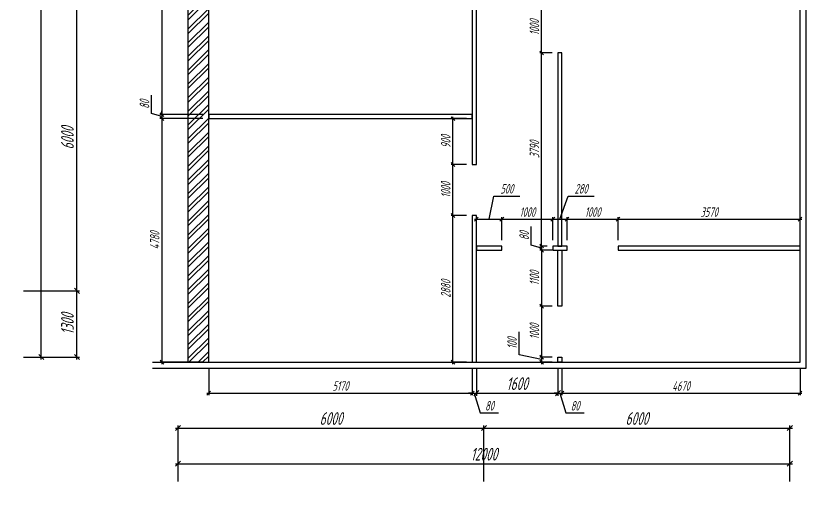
# Model space of a CAD drawing. Header units: millimetres. Extents: x -138350 to 909539, y -253833 to 111767.
# Drawn here: x 68352 to 83855, y -158754 to -149462 of the extents above; entities that cross this region are included whole.
import ezdxf

# ---------------------------------------------------------------- set-up
doc = ezdxf.new("R2010")
doc.units = ezdxf.units.MM
for name, color, linetype, lineweight in [('_Оси', 90, 'Continuous', 13), ('_Размеры', 120, 'Continuous', 13), ('_Сендвичи', 230, 'Continuous', 30), ('_Стены', 7, 'Continuous', 30), ('_Сэндвичи штрих', 7, 'Continuous', 5), ('выноска', 7, 'Continuous', 13)]:
    doc.layers.add(name, color=color, linetype=linetype, lineweight=lineweight)
doc.styles.add('СПДС_размеры', font='spdswin.shx', dxfattribs={"width": 0.8, "oblique": 15})
doc.dimstyles.new('СПДС', dxfattribs={"dimtxt": 2.5, "dimasz": 1, "dimexe": 0.5, "dimexo": 1.5, "dimtad": 1, "dimdec": 0, "dimtxsty": 'СПДС_размеры', "dimblk": 'OBLIQUE', "dimcen": 2.5, "dimdle": 0.5, "dimadec": 8, "dimazin": 0, "dimtfac": 1, "dimtdec": 0, "dimtix": 1, "dimtmove": 0, "dimatfit": 3, "dimfxl": 1, "dimarcsym": 0})

# ---------------------------------------------------------------- blocks, each defined once
blk = doc.blocks.new('_Oblique')
at = {"layer": 'выноска', "color": 0, "lineweight": -2}
blk.add_line((-0.5, -0.5), (0.5, 0.5), dxfattribs=at)
blk = doc.blocks.new('*D286')
at = {"layer": '_Оси', "color": 0, "lineweight": -2, "transparency": 16777216}
for p, q in [((71485, -158254), (83585, -158254)), ((71535, -158604), (71535, -158204)), ((83535, -158604), (83535, -158204))]:
    blk.add_line(p, q, dxfattribs=at)
at = {"layer": 'Defpoints', "color": 0, "transparency": 16777216}
for p in [(83535, -158254), (71535, -158754), (83535, -158754)]:
    blk.add_point(p, dxfattribs=at)
at = {"layer": '_Оси', "color": 0, "lineweight": -2, "transparency": 16777216, "xscale": 100, "yscale": 100, "zscale": 100, "rotation": 180}
blk.add_blockref('_Oblique', (71535, -158254), dxfattribs=at)
at = {"layer": '_Оси', "color": 0, "lineweight": -2, "transparency": 16777216, "xscale": 100, "yscale": 100, "zscale": 100}
blk.add_blockref('_Oblique', (83535, -158254), dxfattribs=at)
at = {"layer": '_Оси', "color": 0, "lineweight": 25, "transparency": 16777216, "insert": (77535, -158066.5), "char_height": 250, "attachment_point": 5, "style": 'СПДС_размеры'}
blk.add_mtext('12000', dxfattribs=at)
blk = doc.blocks.new('*D288')
at = {"layer": '_Оси', "color": 0, "lineweight": -2, "transparency": 16777216}
for p, q in [((71535, -158604), (71535, -157504)), ((77535, -158604), (77535, -157504)), ((71485, -157554), (77585, -157554))]:
    blk.add_line(p, q, dxfattribs=at)
at = {"layer": 'Defpoints', "color": 0, "transparency": 16777216}
for p in [(77535, -157554), (71535, -158754), (77535, -158754)]:
    blk.add_point(p, dxfattribs=at)
at = {"layer": '_Оси', "color": 0, "lineweight": -2, "transparency": 16777216, "xscale": 100, "yscale": 100, "zscale": 100, "rotation": 180}
blk.add_blockref('_Oblique', (71535, -157554), dxfattribs=at)
at = {"layer": '_Оси', "color": 0, "lineweight": -2, "transparency": 16777216, "xscale": 100, "yscale": 100, "zscale": 100}
blk.add_blockref('_Oblique', (77535, -157554), dxfattribs=at)
at = {"layer": '_Оси', "color": 0, "lineweight": 25, "transparency": 16777216, "insert": (74535, -157366.5), "char_height": 250, "attachment_point": 5, "style": 'СПДС_размеры'}
blk.add_mtext('6000', dxfattribs=at)
blk = doc.blocks.new('*D289')
at = {"layer": '_Оси', "color": 0, "lineweight": -2, "transparency": 16777216}
for p, q in [((77535, -158604), (77535, -157504)), ((83535, -158604), (83535, -157504)), ((77485, -157554), (83585, -157554))]:
    blk.add_line(p, q, dxfattribs=at)
at = {"layer": 'Defpoints', "color": 0, "transparency": 16777216}
for p in [(83535, -157554), (77535, -158754), (83535, -158754)]:
    blk.add_point(p, dxfattribs=at)
at = {"layer": '_Оси', "color": 0, "lineweight": -2, "transparency": 16777216, "xscale": 100, "yscale": 100, "zscale": 100, "rotation": 180}
blk.add_blockref('_Oblique', (77535, -157554), dxfattribs=at)
at = {"layer": '_Оси', "color": 0, "lineweight": -2, "transparency": 16777216, "xscale": 100, "yscale": 100, "zscale": 100}
blk.add_blockref('_Oblique', (83535, -157554), dxfattribs=at)
at = {"layer": '_Оси', "color": 0, "lineweight": 25, "transparency": 16777216, "insert": (80535, -157366.5), "char_height": 250, "attachment_point": 5, "style": 'СПДС_размеры'}
blk.add_mtext('6000', dxfattribs=at)
blk = doc.blocks.new('*D287')
at = {"layer": '_Оси', "color": 0, "lineweight": -2, "transparency": 16777216}
for p, q in [((68502, -136861), (68902, -136861)), ((68852, -156211), (68852, -136811)), ((68502, -156161), (68902, -156161))]:
    blk.add_line(p, q, dxfattribs=at)
at = {"layer": 'Defpoints', "color": 0, "transparency": 16777216}
for p in [(68352, -136861), (68852, -136861), (68352, -156161)]:
    blk.add_point(p, dxfattribs=at)
at = {"layer": '_Оси', "color": 0, "lineweight": -2, "transparency": 16777216, "xscale": 100, "yscale": 100, "zscale": 100}
for p, rotation in [((68852, -136861), 90), ((68852, -156161), 270)]:
    blk.add_blockref('_Oblique', p, dxfattribs=dict(at, rotation=rotation))
at = {"layer": '_Оси', "color": 0, "lineweight": 25, "transparency": 16777216, "insert": (68664.5, -146511), "char_height": 250, "attachment_point": 5, "rotation": 90, "style": 'СПДС_размеры'}
blk.add_mtext('19300', dxfattribs=at)
blk = doc.blocks.new('*D291')
at = {"layer": '_Оси', "color": 0, "lineweight": -2, "transparency": 16777216}
for p, q in [((68502, -154861), (69602, -154861)), ((69552, -156211), (69552, -154811)), ((68502, -156161), (69602, -156161))]:
    blk.add_line(p, q, dxfattribs=at)
at = {"layer": 'Defpoints', "color": 0, "transparency": 16777216}
for p in [(68352, -154861), (69552, -154861), (68352, -156161)]:
    blk.add_point(p, dxfattribs=at)
at = {"layer": '_Оси', "color": 0, "lineweight": -2, "transparency": 16777216, "xscale": 100, "yscale": 100, "zscale": 100}
for p, rotation in [((69552, -154861), 90), ((69552, -156161), 270)]:
    blk.add_blockref('_Oblique', p, dxfattribs=dict(at, rotation=rotation))
at = {"layer": '_Оси', "color": 0, "lineweight": 25, "transparency": 16777216, "insert": (69364.5, -155511), "char_height": 250, "attachment_point": 5, "rotation": 90, "style": 'СПДС_размеры'}
blk.add_mtext('1300', dxfattribs=at)
blk = doc.blocks.new('*D290')
at = {"layer": '_Оси', "color": 0, "lineweight": -2, "transparency": 16777216}
for p, q in [((69552, -154911), (69552, -148811)), ((68502, -148861), (69602, -148861)), ((68502, -154861), (69602, -154861))]:
    blk.add_line(p, q, dxfattribs=at)
at = {"layer": 'Defpoints', "color": 0, "transparency": 16777216}
for p in [(68352, -148861), (69552, -148861), (68352, -154861)]:
    blk.add_point(p, dxfattribs=at)
at = {"layer": '_Оси', "color": 0, "lineweight": -2, "transparency": 16777216, "xscale": 100, "yscale": 100, "zscale": 100}
for p, rotation in [((69552, -148861), 90), ((69552, -154861), 270)]:
    blk.add_blockref('_Oblique', p, dxfattribs=dict(at, rotation=rotation))
at = {"layer": '_Оси', "color": 0, "lineweight": 25, "transparency": 16777216, "insert": (69364.5, -151861), "char_height": 250, "attachment_point": 5, "rotation": 90, "style": 'СПДС_размеры'}
blk.add_mtext('6000', dxfattribs=at)
blk = doc.blocks.new('*D294')
at = {"layer": '_Размеры', "color": 0, "lineweight": -2, "ltscale": 100, "transparency": 16777216}
for p, q in [((78463, -153961), (78463, -153600)), ((78665, -153981), (78665, -153906)), ((78665, -154021), (78463, -153961)), ((78772, -153981), (78628, -153981)), ((78872, -154061), (78628, -154061)), ((78665, -154061), (78665, -153981)), ((78665, -154061), (78665, -153981)), ((78665, -154061), (78665, -154136))]:
    blk.add_line(p, q, dxfattribs=at)
at = {"layer": 'Defpoints', "color": 0, "ltscale": 100, "transparency": 16777216}
for p in [(78665, -153981), (78885, -153981), (78985, -154061)]:
    blk.add_point(p, dxfattribs=at)
at = {"layer": '_Размеры', "color": 0, "lineweight": -2, "ltscale": 100, "transparency": 16777216, "xscale": 75, "yscale": 75, "zscale": 75}
for p, rotation in [((78665, -153981), 270), ((78665, -154061), 90)]:
    blk.add_blockref('_Oblique', p, dxfattribs=dict(at, rotation=rotation))
at = {"layer": '_Размеры', "color": 0, "ltscale": 100, "transparency": 16777216, "insert": (78323, -153780), "char_height": 187.5, "attachment_point": 5, "rotation": 90, "style": 'СПДС_размеры'}
blk.add_mtext('80', dxfattribs=at)
blk = doc.blocks.new('*D295')
at = {"layer": '_Размеры', "color": 0, "lineweight": -2, "ltscale": 100, "transparency": 16777216}
for p, q in [((78872.5, -150191), (78627.5, -150191)), ((78665, -154018.5), (78665, -150153.5)), ((78772.5, -153981), (78627.5, -153981))]:
    blk.add_line(p, q, dxfattribs=at)
at = {"layer": 'Defpoints', "color": 0, "ltscale": 100, "transparency": 16777216}
for p in [(78665, -150191), (78985, -150191), (78885, -153981)]:
    blk.add_point(p, dxfattribs=at)
at = {"layer": '_Размеры', "color": 0, "lineweight": -2, "ltscale": 100, "transparency": 16777216, "xscale": 75, "yscale": 75, "zscale": 75}
for p, rotation in [((78665, -150191), 90), ((78665, -153981), 270)]:
    blk.add_blockref('_Oblique', p, dxfattribs=dict(at, rotation=rotation))
at = {"layer": '_Размеры', "color": 0, "ltscale": 100, "transparency": 16777216, "insert": (78524.375, -152086), "char_height": 187.5, "attachment_point": 5, "rotation": 90, "style": 'СПДС_размеры'}
blk.add_mtext('3790', dxfattribs=at)
blk = doc.blocks.new('*D296')
at = {"layer": '_Размеры', "color": 0, "lineweight": -2, "ltscale": 100, "transparency": 16777216}
for p, q in [((78872.5, -149191), (78627.5, -149191)), ((78665, -150228.5), (78665, -149153.5)), ((78872.5, -150191), (78627.5, -150191))]:
    blk.add_line(p, q, dxfattribs=at)
at = {"layer": 'Defpoints', "color": 0, "ltscale": 100, "transparency": 16777216}
for p in [(78665, -149191), (78985, -149191), (78985, -150191)]:
    blk.add_point(p, dxfattribs=at)
at = {"layer": '_Размеры', "color": 0, "lineweight": -2, "ltscale": 100, "transparency": 16777216, "xscale": 75, "yscale": 75, "zscale": 75}
for p, rotation in [((78665, -149191), 90), ((78665, -150191), 270)]:
    blk.add_blockref('_Oblique', p, dxfattribs=dict(at, rotation=rotation))
at = {"layer": '_Размеры', "color": 0, "ltscale": 100, "transparency": 16777216, "insert": (78524.375, -149691), "char_height": 187.5, "attachment_point": 5, "rotation": 90, "style": 'СПДС_размеры'}
blk.add_mtext('1000', dxfattribs=at)
blk = doc.blocks.new('*D304')
at = {"layer": '_Размеры', "color": 0, "lineweight": -2, "ltscale": 100, "transparency": 16777216}
for p, q in [((78872.5, -154061), (78627.5, -154061)), ((78665, -154023.5), (78665, -155198.5)), ((78872.5, -155161), (78627.5, -155161))]:
    blk.add_line(p, q, dxfattribs=at)
at = {"layer": 'Defpoints', "color": 0, "ltscale": 100, "transparency": 16777216}
for p in [(78985, -154061), (78665, -155161), (78985, -155161)]:
    blk.add_point(p, dxfattribs=at)
at = {"layer": '_Размеры', "color": 0, "lineweight": -2, "ltscale": 100, "transparency": 16777216, "xscale": 75, "yscale": 75, "zscale": 75}
for p, rotation in [((78665, -154061), 90), ((78665, -155161), 270)]:
    blk.add_blockref('_Oblique', p, dxfattribs=dict(at, rotation=rotation))
at = {"layer": '_Размеры', "color": 0, "ltscale": 100, "transparency": 16777216, "insert": (78524.375, -154611), "char_height": 187.5, "attachment_point": 5, "rotation": 90, "style": 'СПДС_размеры'}
blk.add_mtext('1100', dxfattribs=at)
blk = doc.blocks.new('*D305')
at = {"layer": '_Размеры', "color": 0, "lineweight": -2, "ltscale": 100, "transparency": 16777216}
for p, q in [((78872.5, -155161), (78627.5, -155161)), ((78665, -155123.5), (78665, -156198.5)), ((78872.5, -156161), (78627.5, -156161))]:
    blk.add_line(p, q, dxfattribs=at)
at = {"layer": 'Defpoints', "color": 0, "ltscale": 100, "transparency": 16777216}
for p in [(78985, -155161), (78665, -156161), (78985, -156161)]:
    blk.add_point(p, dxfattribs=at)
at = {"layer": '_Размеры', "color": 0, "lineweight": -2, "ltscale": 100, "transparency": 16777216, "xscale": 75, "yscale": 75, "zscale": 75}
for p, rotation in [((78665, -155161), 90), ((78665, -156161), 270)]:
    blk.add_blockref('_Oblique', p, dxfattribs=dict(at, rotation=rotation))
at = {"layer": '_Размеры', "color": 0, "ltscale": 100, "transparency": 16777216, "insert": (78524.375, -155661), "char_height": 187.5, "attachment_point": 5, "rotation": 90, "style": 'СПДС_размеры'}
blk.add_mtext('1000', dxfattribs=at)
blk = doc.blocks.new('*D306')
at = {"layer": '_Размеры', "color": 0, "lineweight": -2, "ltscale": 100, "transparency": 16777216}
for p, q in [((78227, -156115), (78227, -155666)), ((78665, -156211), (78227, -156115)), ((78872, -156161), (78628, -156161)), ((78872, -156261), (78628, -156261)), ((78665, -156124), (78665, -156298))]:
    blk.add_line(p, q, dxfattribs=at)
at = {"layer": 'Defpoints', "color": 0, "ltscale": 100, "transparency": 16777216}
for p in [(78665, -156261), (78985, -156161), (78985, -156261)]:
    blk.add_point(p, dxfattribs=at)
at = {"layer": '_Размеры', "color": 0, "lineweight": -2, "ltscale": 100, "transparency": 16777216, "xscale": 75, "yscale": 75, "zscale": 75}
for p, rotation in [((78665, -156161), 90), ((78665, -156261), 270)]:
    blk.add_blockref('_Oblique', p, dxfattribs=dict(at, rotation=rotation))
at = {"layer": '_Размеры', "color": 0, "ltscale": 100, "transparency": 16777216, "insert": (78086, -155890), "char_height": 187.5, "attachment_point": 5, "rotation": 90, "style": 'СПДС_размеры'}
blk.add_mtext('100', dxfattribs=at)
blk = doc.blocks.new('*D307')
at = {"layer": '_Размеры', "color": 0, "lineweight": -2, "ltscale": 100, "transparency": 16777216}
for p, q in [((77635, -153455), (77731, -152999)), ((77731, -152999), (78235, -152999)), ((77348, -153455), (77922, -153455)), ((77385, -153868), (77385, -153418)), ((77885, -153868), (77885, -153418))]:
    blk.add_line(p, q, dxfattribs=at)
at = {"layer": 'Defpoints', "color": 0, "ltscale": 100, "transparency": 16777216}
for p in [(77885, -153455), (77385, -153981), (77885, -153981)]:
    blk.add_point(p, dxfattribs=at)
at = {"layer": '_Размеры', "color": 0, "lineweight": -2, "ltscale": 100, "transparency": 16777216, "xscale": 75, "yscale": 75, "zscale": 75, "rotation": 180}
blk.add_blockref('_Oblique', (77385, -153455), dxfattribs=at)
at = {"layer": '_Размеры', "color": 0, "lineweight": -2, "ltscale": 100, "transparency": 16777216, "xscale": 75, "yscale": 75, "zscale": 75}
blk.add_blockref('_Oblique', (77885, -153455), dxfattribs=at)
at = {"layer": '_Размеры', "color": 0, "ltscale": 100, "transparency": 16777216, "insert": (77983, -152858), "char_height": 187.5, "attachment_point": 5, "style": 'СПДС_размеры'}
blk.add_mtext('500', dxfattribs=at)
blk = doc.blocks.new('*D308')
at = {"layer": '_Размеры', "color": 0, "lineweight": -2, "ltscale": 100, "transparency": 16777216}
for p, q in [((77847.5, -153455), (78922.5, -153455)), ((77885, -153868.5), (77885, -153417.5)), ((78885, -153868.5), (78885, -153417.5))]:
    blk.add_line(p, q, dxfattribs=at)
at = {"layer": 'Defpoints', "color": 0, "ltscale": 100, "transparency": 16777216}
for p in [(78885, -153455), (77885, -153981), (78885, -153981)]:
    blk.add_point(p, dxfattribs=at)
at = {"layer": '_Размеры', "color": 0, "lineweight": -2, "ltscale": 100, "transparency": 16777216, "xscale": 75, "yscale": 75, "zscale": 75, "rotation": 180}
blk.add_blockref('_Oblique', (77885, -153455), dxfattribs=at)
at = {"layer": '_Размеры', "color": 0, "lineweight": -2, "ltscale": 100, "transparency": 16777216, "xscale": 75, "yscale": 75, "zscale": 75}
blk.add_blockref('_Oblique', (78885, -153455), dxfattribs=at)
at = {"layer": '_Размеры', "color": 0, "ltscale": 100, "transparency": 16777216, "insert": (78385, -153314.375), "char_height": 187.5, "attachment_point": 5, "style": 'СПДС_размеры'}
blk.add_mtext('1000', dxfattribs=at)
blk = doc.blocks.new('*D309')
at = {"layer": '_Размеры', "color": 0, "lineweight": -2, "ltscale": 100, "transparency": 16777216}
for p, q in [((79025, -153455), (79183, -152999)), ((79183, -152999), (79696, -152999)), ((78848, -153455), (79202, -153455)), ((78885, -153868), (78885, -153418)), ((79165, -153868), (79165, -153418))]:
    blk.add_line(p, q, dxfattribs=at)
at = {"layer": 'Defpoints', "color": 0, "ltscale": 100, "transparency": 16777216}
for p in [(79165, -153455), (78885, -153981), (79165, -153981)]:
    blk.add_point(p, dxfattribs=at)
at = {"layer": '_Размеры', "color": 0, "lineweight": -2, "ltscale": 100, "transparency": 16777216, "xscale": 75, "yscale": 75, "zscale": 75, "rotation": 180}
blk.add_blockref('_Oblique', (78885, -153455), dxfattribs=at)
at = {"layer": '_Размеры', "color": 0, "lineweight": -2, "ltscale": 100, "transparency": 16777216, "xscale": 75, "yscale": 75, "zscale": 75}
blk.add_blockref('_Oblique', (79165, -153455), dxfattribs=at)
at = {"layer": '_Размеры', "color": 0, "ltscale": 100, "transparency": 16777216, "insert": (79440, -152858), "char_height": 187.5, "attachment_point": 5, "style": 'СПДС_размеры'}
blk.add_mtext('280', dxfattribs=at)
blk = doc.blocks.new('*D310')
at = {"layer": '_Размеры', "color": 0, "lineweight": -2, "ltscale": 100, "transparency": 16777216}
for p, q in [((79127.5, -153455), (80202.5, -153455)), ((79165, -153868.5), (79165, -153417.5)), ((80165, -153868.5), (80165, -153417.5))]:
    blk.add_line(p, q, dxfattribs=at)
at = {"layer": 'Defpoints', "color": 0, "ltscale": 100, "transparency": 16777216}
for p in [(80165, -153455), (79165, -153981), (80165, -153981)]:
    blk.add_point(p, dxfattribs=at)
at = {"layer": '_Размеры', "color": 0, "lineweight": -2, "ltscale": 100, "transparency": 16777216, "xscale": 75, "yscale": 75, "zscale": 75, "rotation": 180}
blk.add_blockref('_Oblique', (79165, -153455), dxfattribs=at)
at = {"layer": '_Размеры', "color": 0, "lineweight": -2, "ltscale": 100, "transparency": 16777216, "xscale": 75, "yscale": 75, "zscale": 75}
blk.add_blockref('_Oblique', (80165, -153455), dxfattribs=at)
at = {"layer": '_Размеры', "color": 0, "ltscale": 100, "transparency": 16777216, "insert": (79665, -153314.375), "char_height": 187.5, "attachment_point": 5, "style": 'СПДС_размеры'}
blk.add_mtext('1000', dxfattribs=at)
blk = doc.blocks.new('*D311')
at = {"layer": '_Размеры', "color": 0, "lineweight": -2, "ltscale": 100, "transparency": 16777216}
for p, q in [((80127.5, -153455), (83772.5, -153455)), ((80165, -153868.5), (80165, -153417.5)), ((83735, -153868.5), (83735, -153417.5))]:
    blk.add_line(p, q, dxfattribs=at)
at = {"layer": 'Defpoints', "color": 0, "ltscale": 100, "transparency": 16777216}
for p in [(83735, -153455), (80165, -153981), (83735, -153981)]:
    blk.add_point(p, dxfattribs=at)
at = {"layer": '_Размеры', "color": 0, "lineweight": -2, "ltscale": 100, "transparency": 16777216, "xscale": 75, "yscale": 75, "zscale": 75, "rotation": 180}
blk.add_blockref('_Oblique', (80165, -153455), dxfattribs=at)
at = {"layer": '_Размеры', "color": 0, "lineweight": -2, "ltscale": 100, "transparency": 16777216, "xscale": 75, "yscale": 75, "zscale": 75}
blk.add_blockref('_Oblique', (83735, -153455), dxfattribs=at)
at = {"layer": '_Размеры', "color": 0, "ltscale": 100, "transparency": 16777216, "insert": (81950, -153314.375), "char_height": 187.5, "attachment_point": 5, "style": 'СПДС_размеры'}
blk.add_mtext('3570', dxfattribs=at)
blk = doc.blocks.new('*D366')
at = {"layer": '_Размеры', "color": 0, "lineweight": -2, "ltscale": 75, "transparency": 16777216}
for p, q in [((71218, -145693.5), (71218, -151438.5)), ((72022.5, -145731), (71180.5, -145731)), ((72022.5, -151401), (71180.5, -151401))]:
    blk.add_line(p, q, dxfattribs=at)
at = {"layer": 'Defpoints', "color": 0, "ltscale": 75, "transparency": 16777216}
for p in [(72135, -145731), (71218, -151401), (72135, -151401)]:
    blk.add_point(p, dxfattribs=at)
at = {"layer": '_Размеры', "color": 0, "lineweight": -2, "ltscale": 75, "transparency": 16777216, "xscale": 75, "yscale": 75, "zscale": 75}
for p, rotation in [((71218, -145731), 90), ((71218, -151401), 270)]:
    blk.add_blockref('_Oblique', p, dxfattribs=dict(at, rotation=rotation))
at = {"layer": '_Размеры', "color": 0, "ltscale": 75, "transparency": 16777216, "insert": (71077.375, -148566), "char_height": 187.5, "attachment_point": 5, "rotation": 90, "style": 'СПДС_размеры'}
blk.add_mtext('5670', dxfattribs=at)
blk = doc.blocks.new('*D367')
at = {"layer": '_Размеры', "color": 0, "lineweight": -2, "ltscale": 75, "transparency": 16777216}
for p, q in [((71016, -151381), (71016, -151020)), ((71218, -151441), (71016, -151381)), ((72022, -151401), (71180, -151401)), ((71218, -151401), (71218, -151326)), ((71218, -151401), (71218, -151481)), ((71218, -151401), (71218, -151481)), ((72022, -151481), (71180, -151481)), ((71218, -151481), (71218, -151556))]:
    blk.add_line(p, q, dxfattribs=at)
at = {"layer": 'Defpoints', "color": 0, "ltscale": 75, "transparency": 16777216}
for p in [(72135, -151401), (71218, -151481), (72135, -151481)]:
    blk.add_point(p, dxfattribs=at)
at = {"layer": '_Размеры', "color": 0, "lineweight": -2, "ltscale": 75, "transparency": 16777216, "xscale": 75, "yscale": 75, "zscale": 75}
for p, rotation in [((71218, -151401), 270), ((71218, -151481), 90)]:
    blk.add_blockref('_Oblique', p, dxfattribs=dict(at, rotation=rotation))
at = {"layer": '_Размеры', "color": 0, "ltscale": 75, "transparency": 16777216, "insert": (70876, -151200), "char_height": 187.5, "attachment_point": 5, "rotation": 90, "style": 'СПДС_размеры'}
blk.add_mtext('80', dxfattribs=at)
blk = doc.blocks.new('*D368')
at = {"layer": '_Размеры', "color": 0, "lineweight": -2, "ltscale": 75, "transparency": 16777216}
for p, q in [((71218, -151443.5), (71218, -156298.5)), ((72022.5, -151481), (71180.5, -151481)), ((72022.5, -156261), (71180.5, -156261))]:
    blk.add_line(p, q, dxfattribs=at)
at = {"layer": 'Defpoints', "color": 0, "ltscale": 75, "transparency": 16777216}
for p in [(72135, -151481), (71218, -156261), (72135, -156261)]:
    blk.add_point(p, dxfattribs=at)
at = {"layer": '_Размеры', "color": 0, "lineweight": -2, "ltscale": 75, "transparency": 16777216, "xscale": 75, "yscale": 75, "zscale": 75}
for p, rotation in [((71218, -151481), 90), ((71218, -156261), 270)]:
    blk.add_blockref('_Oblique', p, dxfattribs=dict(at, rotation=rotation))
at = {"layer": '_Размеры', "color": 0, "ltscale": 75, "transparency": 16777216, "insert": (71077.375, -153871), "char_height": 187.5, "attachment_point": 5, "rotation": 90, "style": 'СПДС_размеры'}
blk.add_mtext('4780', dxfattribs=at)
blk = doc.blocks.new('*D493')
at = {"layer": '_Размеры', "color": 0, "lineweight": -2, "ltscale": 75, "transparency": 16777216}
for p, q in [((77192.5, -153381), (76888.5, -153381)), ((76926, -156298.5), (76926, -153343.5)), ((77192.5, -156261), (76888.5, -156261))]:
    blk.add_line(p, q, dxfattribs=at)
at = {"layer": 'Defpoints', "color": 0, "ltscale": 75, "transparency": 16777216}
for p in [(76926, -153381), (77305, -153381), (77305, -156261)]:
    blk.add_point(p, dxfattribs=at)
at = {"layer": '_Размеры', "color": 0, "lineweight": -2, "ltscale": 75, "transparency": 16777216, "xscale": 75, "yscale": 75, "zscale": 75}
for p, rotation in [((76926, -153381), 90), ((76926, -156261), 270)]:
    blk.add_blockref('_Oblique', p, dxfattribs=dict(at, rotation=rotation))
at = {"layer": '_Размеры', "color": 0, "ltscale": 75, "transparency": 16777216, "insert": (76785.375, -154821), "char_height": 187.5, "attachment_point": 5, "rotation": 90, "style": 'СПДС_размеры'}
blk.add_mtext('2880', dxfattribs=at)
blk = doc.blocks.new('*D494')
at = {"layer": '_Размеры', "color": 0, "lineweight": -2, "ltscale": 75, "transparency": 16777216}
for p, q in [((77192.5, -152381), (76888.5, -152381)), ((76926, -153418.5), (76926, -152343.5)), ((77192.5, -153381), (76888.5, -153381))]:
    blk.add_line(p, q, dxfattribs=at)
at = {"layer": 'Defpoints', "color": 0, "ltscale": 75, "transparency": 16777216}
for p in [(76926, -152381), (77305, -152381), (77305, -153381)]:
    blk.add_point(p, dxfattribs=at)
at = {"layer": '_Размеры', "color": 0, "lineweight": -2, "ltscale": 75, "transparency": 16777216, "xscale": 75, "yscale": 75, "zscale": 75}
for p, rotation in [((76926, -152381), 90), ((76926, -153381), 270)]:
    blk.add_blockref('_Oblique', p, dxfattribs=dict(at, rotation=rotation))
at = {"layer": '_Размеры', "color": 0, "ltscale": 75, "transparency": 16777216, "insert": (76785.375, -152881), "char_height": 187.5, "attachment_point": 5, "rotation": 90, "style": 'СПДС_размеры'}
blk.add_mtext('1000', dxfattribs=at)
blk = doc.blocks.new('*D495')
at = {"layer": '_Размеры', "color": 0, "lineweight": -2, "ltscale": 75, "transparency": 16777216}
for p, q in [((76926, -152418.5), (76926, -151443.5)), ((77192.5, -151481), (76888.5, -151481)), ((77192.5, -152381), (76888.5, -152381))]:
    blk.add_line(p, q, dxfattribs=at)
at = {"layer": 'Defpoints', "color": 0, "ltscale": 75, "transparency": 16777216}
for p in [(76926, -151481), (77305, -151481), (77305, -152381)]:
    blk.add_point(p, dxfattribs=at)
at = {"layer": '_Размеры', "color": 0, "lineweight": -2, "ltscale": 75, "transparency": 16777216, "xscale": 75, "yscale": 75, "zscale": 75}
for p, rotation in [((76926, -151481), 90), ((76926, -152381), 270)]:
    blk.add_blockref('_Oblique', p, dxfattribs=dict(at, rotation=rotation))
at = {"layer": '_Размеры', "color": 0, "ltscale": 75, "transparency": 16777216, "insert": (76785.375, -151931), "char_height": 187.5, "attachment_point": 5, "rotation": 90, "style": 'СПДС_размеры'}
blk.add_mtext('900', dxfattribs=at)
blk = doc.blocks.new('*D545')
at = {"layer": '_Размеры', "color": 0, "lineweight": -2, "ltscale": 100, "transparency": 16777216}
for p, q in [((72135, -156373.5), (72135, -156906.5)), ((77305, -156373.5), (77305, -156906.5)), ((72097.5, -156869), (77342.5, -156869))]:
    blk.add_line(p, q, dxfattribs=at)
at = {"layer": 'Defpoints', "color": 0, "ltscale": 100, "transparency": 16777216}
for p in [(72135, -156261), (77305, -156261), (77305, -156869)]:
    blk.add_point(p, dxfattribs=at)
at = {"layer": '_Размеры', "color": 0, "lineweight": -2, "ltscale": 100, "transparency": 16777216, "xscale": 75, "yscale": 75, "zscale": 75, "rotation": 180}
blk.add_blockref('_Oblique', (72135, -156869), dxfattribs=at)
at = {"layer": '_Размеры', "color": 0, "lineweight": -2, "ltscale": 100, "transparency": 16777216, "xscale": 75, "yscale": 75, "zscale": 75}
blk.add_blockref('_Oblique', (77305, -156869), dxfattribs=at)
at = {"layer": '_Размеры', "color": 0, "ltscale": 100, "transparency": 16777216, "insert": (74720, -156728.375), "char_height": 187.5, "attachment_point": 5, "style": 'СПДС_размеры'}
blk.add_mtext('5170', dxfattribs=at)
blk = doc.blocks.new('*D546')
at = {"layer": '_Размеры', "color": 0, "lineweight": -2, "ltscale": 100, "transparency": 16777216}
for p, q in [((77305, -156374), (77305, -156906)), ((77385, -156374), (77385, -156906)), ((77305, -156869), (77230, -156869)), ((77305, -156869), (77385, -156869)), ((77305, -156869), (77385, -156869)), ((77345, -156869), (77462, -157258)), ((77385, -156869), (77460, -156869)), ((77462, -157258), (77822, -157258))]:
    blk.add_line(p, q, dxfattribs=at)
at = {"layer": 'Defpoints', "color": 0, "ltscale": 100, "transparency": 16777216}
for p in [(77305, -156261), (77385, -156261), (77385, -156869)]:
    blk.add_point(p, dxfattribs=at)
at = {"layer": '_Размеры', "color": 0, "lineweight": -2, "ltscale": 100, "transparency": 16777216, "xscale": 75, "yscale": 75, "zscale": 75}
blk.add_blockref('_Oblique', (77305, -156869), dxfattribs=at)
at = {"layer": '_Размеры', "color": 0, "lineweight": -2, "ltscale": 100, "transparency": 16777216, "xscale": 75, "yscale": 75, "zscale": 75, "rotation": 180}
blk.add_blockref('_Oblique', (77385, -156869), dxfattribs=at)
at = {"layer": '_Размеры', "color": 0, "ltscale": 100, "transparency": 16777216, "insert": (77642, -157117), "char_height": 187.5, "attachment_point": 5, "style": 'СПДС_размеры'}
blk.add_mtext('80', dxfattribs=at)
blk = doc.blocks.new('*D548')
at = {"layer": '_Размеры', "color": 0, "lineweight": -2, "ltscale": 100, "transparency": 16777216}
for p, q in [((78985, -156374), (78985, -156906)), ((79065, -156374), (79065, -156906)), ((78985, -156869), (78910, -156869)), ((78985, -156869), (79065, -156869)), ((78985, -156869), (79065, -156869)), ((79025, -156869), (79142, -157258)), ((79065, -156869), (79140, -156869)), ((79142, -157258), (79502, -157258))]:
    blk.add_line(p, q, dxfattribs=at)
at = {"layer": 'Defpoints', "color": 0, "ltscale": 100, "transparency": 16777216}
for p in [(78985, -156261), (79065, -156261), (79065, -156869)]:
    blk.add_point(p, dxfattribs=at)
at = {"layer": '_Размеры', "color": 0, "lineweight": -2, "ltscale": 100, "transparency": 16777216, "xscale": 75, "yscale": 75, "zscale": 75}
blk.add_blockref('_Oblique', (78985, -156869), dxfattribs=at)
at = {"layer": '_Размеры', "color": 0, "lineweight": -2, "ltscale": 100, "transparency": 16777216, "xscale": 75, "yscale": 75, "zscale": 75, "rotation": 180}
blk.add_blockref('_Oblique', (79065, -156869), dxfattribs=at)
at = {"layer": '_Размеры', "color": 0, "ltscale": 100, "transparency": 16777216, "insert": (79322, -157117), "char_height": 187.5, "attachment_point": 5, "style": 'СПДС_размеры'}
blk.add_mtext('80', dxfattribs=at)
blk = doc.blocks.new('*D549')
at = {"layer": '_Размеры', "color": 0, "lineweight": -2, "ltscale": 100, "transparency": 16777216}
for p, q in [((79065, -156373.5), (79065, -156906.5)), ((83735, -156373.5), (83735, -156906.5)), ((79027.5, -156869), (83772.5, -156869))]:
    blk.add_line(p, q, dxfattribs=at)
at = {"layer": 'Defpoints', "color": 0, "ltscale": 100, "transparency": 16777216}
for p in [(79065, -156261), (83735, -156261), (83735, -156869)]:
    blk.add_point(p, dxfattribs=at)
at = {"layer": '_Размеры', "color": 0, "lineweight": -2, "ltscale": 100, "transparency": 16777216, "xscale": 75, "yscale": 75, "zscale": 75, "rotation": 180}
blk.add_blockref('_Oblique', (79065, -156869), dxfattribs=at)
at = {"layer": '_Размеры', "color": 0, "lineweight": -2, "ltscale": 100, "transparency": 16777216, "xscale": 75, "yscale": 75, "zscale": 75}
blk.add_blockref('_Oblique', (83735, -156869), dxfattribs=at)
at = {"layer": '_Размеры', "color": 0, "ltscale": 100, "transparency": 16777216, "insert": (81400, -156728.375), "char_height": 187.5, "attachment_point": 5, "style": 'СПДС_размеры'}
blk.add_mtext('4670', dxfattribs=at)
blk = doc.blocks.new('*D550')
at = {"layer": '_Размеры', "color": 0, "lineweight": -2, "ltscale": 100, "transparency": 16777216}
for p, q in [((77385, -156411), (77385, -156919)), ((78985, -156411), (78985, -156919)), ((77335, -156869), (79035, -156869))]:
    blk.add_line(p, q, dxfattribs=at)
at = {"layer": 'Defpoints', "color": 0, "ltscale": 100, "transparency": 16777216}
for p in [(77385, -156261), (78985, -156261), (78985, -156869)]:
    blk.add_point(p, dxfattribs=at)
at = {"layer": '_Размеры', "color": 0, "lineweight": -2, "ltscale": 100, "transparency": 16777216, "xscale": 100, "yscale": 100, "zscale": 100, "rotation": 180}
blk.add_blockref('_Oblique', (77385, -156869), dxfattribs=at)
at = {"layer": '_Размеры', "color": 0, "lineweight": -2, "ltscale": 100, "transparency": 16777216, "xscale": 100, "yscale": 100, "zscale": 100}
blk.add_blockref('_Oblique', (78985, -156869), dxfattribs=at)
at = {"layer": '_Размеры', "color": 0, "ltscale": 100, "transparency": 16777216, "insert": (78185, -156681.5), "char_height": 250, "attachment_point": 5, "style": 'СПДС_размеры'}
blk.add_mtext('1600', dxfattribs=at)

msp = doc.modelspace()

# ---------------------------------------------------------------- hatches: boundary and pattern name
at = {"layer": '_Сэндвичи штрих', "ltscale": 100}
h = msp.add_hatch(dxfattribs=at)
h.set_pattern_fill('ANSI32', color=256, scale=20)
h.paths.add_polyline_path([(83724, -136773.5), (83726.4, -136661), (71735, -136661), (71735, -156261), (72135, -156261), (72135, -137061), (83735, -137061), (83735, -136948.5), (83724, -136948.5), (83724, -136880.5, 0.4142136), (83708, -136864.5, 0.5903513), (83724, -136841.5)])
h.paths.add_polyline_path([(83491, -136773.5), (83502, -136773.5), (83502, -136841.5, 0.5903513), (83518, -136864.5, 0.4142136), (83502, -136880.5), (83502, -136948.5), (83491, -136948.5)], flags=16)

# ---------------------------------------------------------------- linework, layer by layer
at = {"layer": '_Сендвичи', "ltscale": 100}
for points in [[(71034, -156261), (83735, -156261), (83735, -136263)], [(71034, -156381), (83855, -156381), (83855, -136263)]]:
    msp.add_lwpolyline(points, dxfattribs=at)
at = {"layer": '_Сендвичи', "color": 2, "ltscale": 100}
for points in [[(77305, -152381), (77385, -152381), (77385, -145131), (77305, -145131)], [(78985, -153981), (79065, -153981), (79065, -150191), (78985, -150191)], [(72135, -151481), (77305, -151481), (77305, -151401), (72135, -151401)], [(77305, -156261), (77385, -156261), (77385, -153381), (77305, -153381)], [(77385, -154061), (77885, -154061), (77885, -153981), (77385, -153981)], [(78885, -154061), (79165, -154061), (79165, -153981), (78885, -153981)], [(78985, -154061), (79065, -154061), (79065, -155161), (78985, -155161)], [(80165, -154061), (83735, -154061), (83735, -153981), (80165, -153981)], [(78985, -156161), (79065, -156161), (79065, -156261), (78985, -156261)]]:
    msp.add_lwpolyline(points, close=True, dxfattribs=at)
at = {"layer": '_Стены', "ltscale": 100}
for p, q in [((71735, -156261), (71735, -136661)), ((72135, -156261), (72135, -137061))]:
    msp.add_line(p, q, dxfattribs=at)

# ---------------------------------------------------------------- dimensions: what is measured, and where the dimension line sits
at = {"layer": '_Оси', "lineweight": 25}
for base, p1, p2, picture, middle in [((68852, -136861), (68352, -156161), (68352, -136861), '*D287', (68664.5, -146511)), ((69552, -148861), (68352, -154861), (68352, -148861), '*D290', (69364.5, -151861)), ((69552, -154861), (68352, -156161), (68352, -154861), '*D291', (69364.5, -155511))]:
    dim = msp.add_linear_dim(base=base, p1=p1, p2=p2, angle=270, dimstyle='СПДС', override={"dimscale": 100}, dxfattribs=at)
    dim.commit()
    dim.dimension.update_dxf_attribs({"geometry": picture, "text_midpoint": middle})
for base, p1, p2, picture, middle in [((77535, -157554), (71535, -158754), (77535, -158754), '*D288', (74535, -157366.5)), ((83535, -157554), (77535, -158754), (83535, -158754), '*D289', (80535, -157366.5)), ((83535, -158254), (71535, -158754), (83535, -158754), '*D286', (77535, -158066.5))]:
    dim = msp.add_linear_dim(base=base, p1=p1, p2=p2, dimstyle='СПДС', override={"dimscale": 100}, dxfattribs=at)
    dim.commit()
    dim.dimension.update_dxf_attribs({"geometry": picture, "text_midpoint": middle})
at = {"layer": '_Размеры', "ltscale": 75}
for base, p1, p2, picture, middle in [((71218, -151401), (72135, -145731), (72135, -151401), '*D366', (71077.4, -148566)), ((71218, -151481), (72135, -151401), (72135, -151481), '*D367', (70875.8, -151333.7)), ((71218, -156261), (72135, -151481), (72135, -156261), '*D368', (71077.4, -153871)), ((76926, -151481), (77305, -152381), (77305, -151481), '*D495', (76785.4, -151931)), ((76926, -152381), (77305, -153381), (77305, -152381), '*D494', (76785.4, -152881)), ((76926, -153381), (77305, -156261), (77305, -153381), '*D493', (76785.4, -154821))]:
    dim = msp.add_linear_dim(base=base, p1=p1, p2=p2, angle=90, dimstyle='СПДС', override={"dimscale": 75, "dimtix": 0, "dimtmove": 1}, dxfattribs=at)
    dim.commit()
    dim.dimension.update_dxf_attribs({"geometry": picture, "text_midpoint": middle})
at = {"layer": '_Размеры', "ltscale": 100}
for base, p1, p2, picture, middle in [((78665, -149191), (78985, -150191), (78985, -149191), '*D296', (78524.4, -149691)), ((78665, -150191), (78885, -153981), (78985, -150191), '*D295', (78524.4, -152086)), ((78665, -153981), (78985, -154061), (78885, -153981), '*D294', (78322.8, -153913.7)), ((78665, -155161), (78985, -154061), (78985, -155161), '*D304', (78524.4, -154611)), ((78665, -156161), (78985, -155161), (78985, -156161), '*D305', (78524.4, -155661))]:
    dim = msp.add_linear_dim(base=base, p1=p1, p2=p2, angle=90, dimstyle='СПДС', override={"dimscale": 75, "dimtix": 0, "dimtmove": 1}, dxfattribs=at)
    dim.commit()
    dim.dimension.update_dxf_attribs({"geometry": picture, "text_midpoint": middle})
for base, p1, p2, picture, middle in [((77885, -153455), (77385, -153981), (77885, -153981), '*D307', (77778.1, -152998.8)), ((79165, -153455), (78885, -153981), (79165, -153981), '*D309', (79230, -152998.8))]:
    dim = msp.add_linear_dim(base=base, p1=p1, p2=p2, dimstyle='СПДС', override={"dimscale": 75, "dimtix": 0, "dimtmove": 1}, dxfattribs=at)
    dim.commit()
    dim.dimension.update_dxf_attribs({"geometry": picture, "text_midpoint": middle, "dimtype": 160})
for base, p1, p2, override, picture, middle in [((78885, -153455), (77885, -153981), (78885, -153981), {"dimscale": 75, "dimtix": 0, "dimtmove": 1}, '*D308', (78385, -153314.4)), ((80165, -153455), (79165, -153981), (80165, -153981), {"dimscale": 75, "dimtix": 0, "dimtmove": 1}, '*D310', (79665, -153314.4)), ((83735, -153455), (80165, -153981), (83735, -153981), {"dimscale": 75, "dimtix": 0, "dimtmove": 1}, '*D311', (81950, -153314.4)), ((77305, -156869), (72135, -156261), (77305, -156261), {"dimscale": 75, "dimtix": 0, "dimtmove": 1}, '*D545', (74720, -156728.4)), ((77385, -156869), (77305, -156261), (77385, -156261), {"dimscale": 75, "dimtix": 0, "dimtmove": 1}, '*D546', (77508.6, -157117.4)), ((78985, -156869), (77385, -156261), (78985, -156261), {"dimscale": 100, "dimtix": 0, "dimtmove": 1}, '*D550', (78185, -156681.5)), ((79065, -156869), (78985, -156261), (79065, -156261), {"dimscale": 75, "dimtix": 0, "dimtmove": 1}, '*D548', (79188.6, -157117.4)), ((83735, -156869), (79065, -156261), (83735, -156261), {"dimscale": 75, "dimtix": 0, "dimtmove": 1}, '*D549', (81400, -156728.4))]:
    dim = msp.add_linear_dim(base=base, p1=p1, p2=p2, dimstyle='СПДС', override=override, dxfattribs=at)
    dim.commit()
    dim.dimension.update_dxf_attribs({"geometry": picture, "text_midpoint": middle})
dim = msp.add_linear_dim(base=(78665, -156261), p1=(78985, -156161), p2=(78985, -156261), angle=90, dimstyle='СПДС', override={"dimscale": 75, "dimtix": 0, "dimtmove": 1}, dxfattribs=at)
dim.commit()
dim.dimension.update_dxf_attribs({"geometry": '*D306', "text_midpoint": (78227, -156067.9), "dimtype": 160})

doc.saveas('drawing.dxf')
